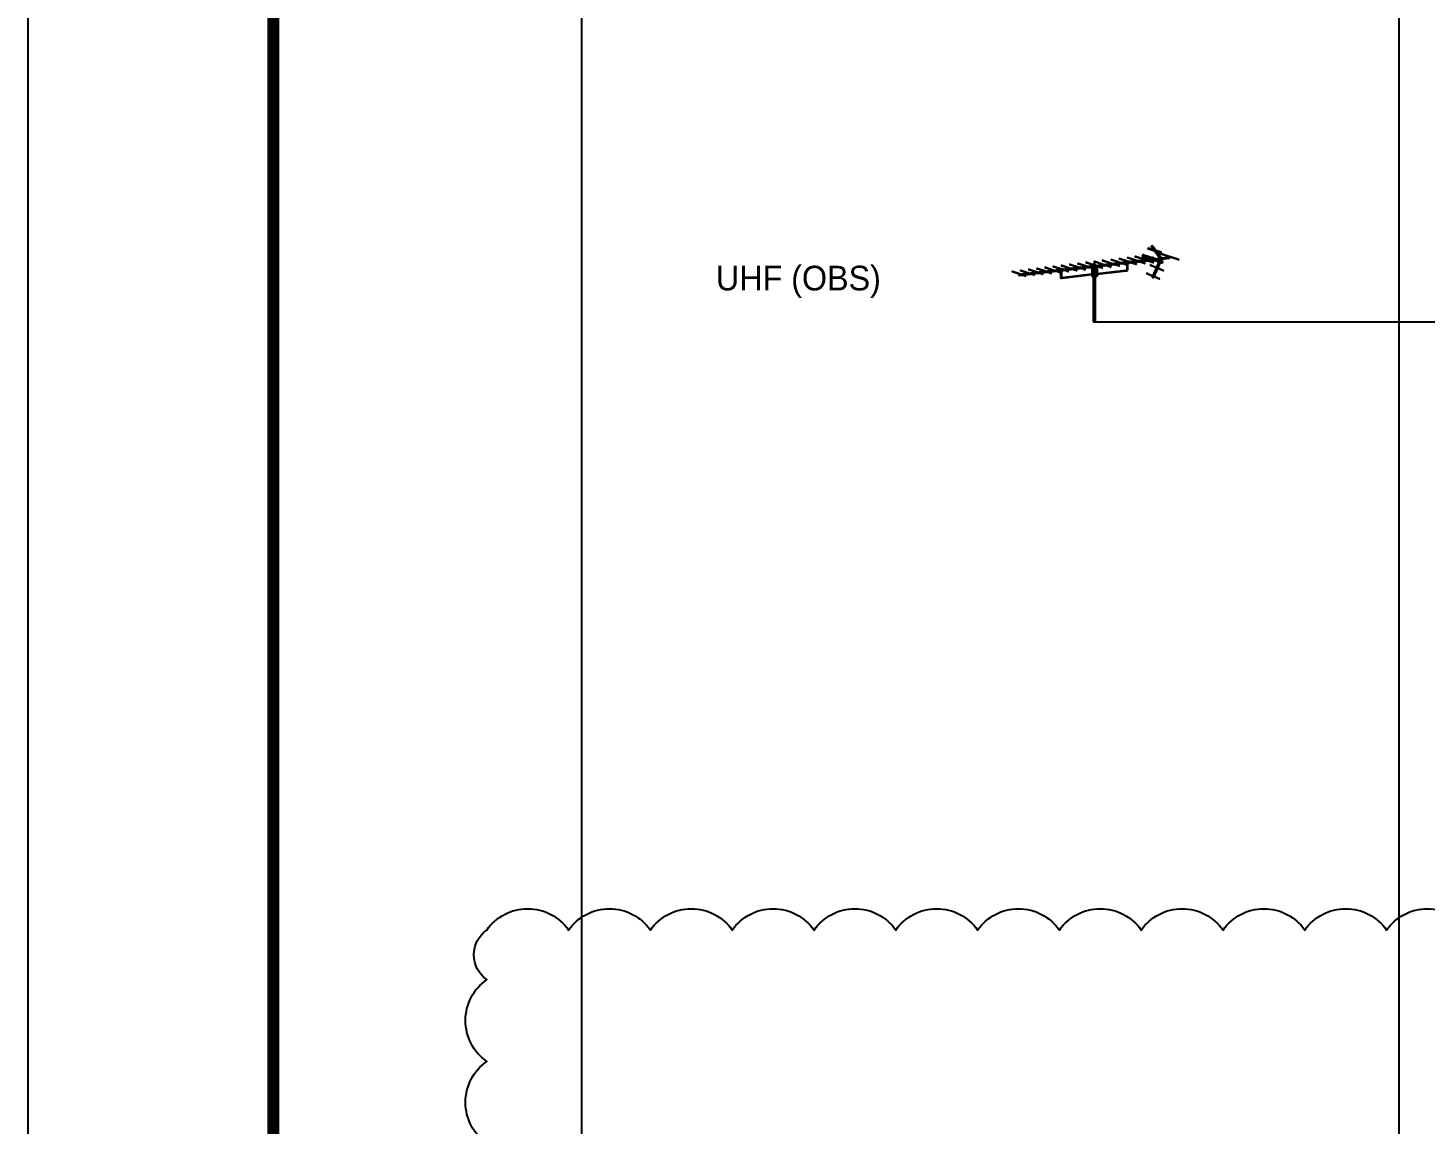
# Model space of a CAD drawing. Header units: millimetres. Extents: x -87 to 210163, y -109 to 148391.
# Drawn here: x -87 to 42612, y 81398 to 114894 of the extents above; entities that cross this region are included whole.
import ezdxf
from ezdxf.enums import TextEntityAlignment as Align

# ---------------------------------------------------------------- set-up
doc = ezdxf.new("R2010")
doc.units = ezdxf.units.MM
doc.header["$LTSCALE"] = 50
doc.header["$MEASUREMENT"] = 0
doc.layers.get('0').update_dxf_attribs({"linetype": 'CONTINUOUS'})
for name, color, linetype in [('001dmp-FORM', 253, 'CONTINUOUS'), ('E-TEXT-BOX', 7, 'CONTINUOUS'), ('rev', 7, 'CONTINUOUS')]:
    doc.layers.add(name, color=color, linetype=linetype)
doc.styles.add('굴림', font='Gulim.ttf')

# ---------------------------------------------------------------- blocks, each defined once
blk = doc.blocks.new('FORM_ELEC_SUKWOO$0$')
at = {"layer": '001dmp-FORM', "color": 30}
blk.add_lwpolyline([(161727, 114228), (0, 114228), (0, 0), (161727, 0)], close=True, dxfattribs=at)
at = {"layer": '001dmp-FORM', "const_width": 288}
blk.add_lwpolyline([(5769, 3846), (5769, 110382), (157881, 110382), (157881, 3846)], close=True, dxfattribs=at)
blk = doc.blocks.new('FORM_ELEC_SUKWOO')
at = {"layer": '001dmp-FORM'}
blk.add_blockref('FORM_ELEC_SUKWOO$0$', (12, -1), dxfattribs=at)

msp = doc.modelspace()

# ---------------------------------------------------------------- linework, layer by layer
at = {"color": 1, "lineweight": -3}
for p, q in [((34146, 108145), (34352, 108082)), ((34358, 108102), (34152, 108165)), ((34317, 108114), (34228, 108235)), ((34322, 108113), (34233, 108234)), ((34331, 108110), (34241, 108231)), ((34384, 108094), (34274, 108243)), ((34501, 107866), (34338, 108086)), ((34503, 107869), (34343, 108085)), ((34506, 107873), (34351, 108082)), ((34549, 108044), (34384, 108094)), ((34551, 107869), (34384, 108094)), ((34405, 108066), (34543, 108024)), ((31259, 107611), (31513, 107529)), ((31731, 107548), (31503, 107622)), ((31510, 107642), (31780, 107554)), ((31530, 107504), (32470, 107611)), ((31535, 107526), (32470, 107632)), ((31986, 107577), (31754, 107653)), ((31760, 107672), (32036, 107583)), ((32241, 107606), (32004, 107683)), ((32010, 107703), (32291, 107612)), ((32470, 107644), (32254, 107714)), ((32261, 107734), (32470, 107666)), ((32470, 107677), (32470, 107567)), ((32475, 107680), (32475, 107570)), ((32480, 107681), (32480, 107571)), ((32491, 107682), (32491, 107574)), ((32752, 107664), (32505, 107745)), ((32511, 107764), (32802, 107670)), ((32532, 107639), (33447, 107743)), ((32532, 107618), (33445, 107722)), ((32532, 107608), (33447, 107712)), ((32532, 107603), (33449, 107707)), ((32532, 107600), (33450, 107704)), ((32532, 107597), (33452, 107702)), ((32532, 107677), (32532, 107567)), ((32532, 107645), (32546, 107641)), ((32739, 107557), (32592, 107604)), ((32642, 107610), (32745, 107576)), ((33007, 107693), (32755, 107775)), ((32761, 107795), (33057, 107699)), ((32999, 107584), (32847, 107633)), ((32897, 107639), (33005, 107604)), ((33262, 107722), (33005, 107806)), ((33012, 107826), (33312, 107728)), ((33259, 107611), (33102, 107662)), ((33152, 107668), (33266, 107631)), ((33506, 107755), (33256, 107837)), ((33262, 107856), (33567, 107757)), ((33497, 107646), (33358, 107691)), ((33408, 107697), (33497, 107668)), ((33454, 107749), (33556, 107761)), ((33460, 107698), (33562, 107709)), ((33476, 107700), (33476, 107684)), ((33476, 107684), (33539, 107691)), ((33497, 107686), (33497, 107521)), ((33773, 107781), (33506, 107867)), ((33512, 107887), (33823, 107786)), ((33518, 107689), (33518, 107522)), ((33518, 107661), (33526, 107659)), ((33519, 107639), (33518, 107639)), ((33539, 107707), (33539, 107691)), ((33551, 107734), (34498, 107842)), ((33553, 107724), (34501, 107832)), ((33556, 107756), (34502, 107864)), ((33556, 107719), (34504, 107827)), ((33558, 107716), (34507, 107824)), ((33561, 107715), (34507, 107822)), ((33780, 107666), (33613, 107720)), ((33663, 107726), (33786, 107686)), ((34028, 107810), (33756, 107898)), ((33763, 107918), (34078, 107815)), ((34040, 107694), (33868, 107750)), ((33918, 107755), (34046, 107714)), ((34196, 107829), (33995, 107894)), ((34002, 107914), (34246, 107834)), ((34321, 107843), (34012, 107943)), ((34018, 107963), (34371, 107849)), ((34300, 107721), (34124, 107779)), ((34173, 107784), (34306, 107741)), ((34204, 107858), (34204, 107848)), ((34206, 107861), (34206, 107847)), ((34209, 107863), (34209, 107846)), ((34215, 107865), (34215, 107844)), ((34217, 107866), (34217, 107844)), ((34401, 107559), (34223, 107637)), ((34231, 107656), (34409, 107578)), ((34232, 107869), (34232, 107848)), ((34244, 107868), (34244, 107850)), ((34290, 107875), (34290, 107875)), ((34472, 107739), (34292, 107798)), ((34298, 107875), (34298, 107872)), ((34301, 107875), (34301, 107871)), ((34310, 107874), (34310, 107868)), ((34313, 107873), (34313, 107867)), ((34316, 107870), (34316, 107866)), ((34341, 107803), (34480, 107758)), ((34507, 107820), (34403, 107581)), ((34492, 107787), (34416, 107812)), ((34548, 107818), (34424, 107549)), ((34552, 107821), (34429, 107547)), ((34558, 107833), (34432, 107545)), ((34466, 107818), (34501, 107806)), ((35074, 107804), (34511, 107987)), ((34549, 107714), (34511, 107726)), ((34517, 108007), (35081, 107824)), ((34520, 107746), (34555, 107734)), ((34565, 107764), (34532, 107774)), ((34540, 107793), (34571, 107783)), ((34550, 107869), (34794, 107897)), ((34555, 107828), (34799, 107855)), ((34556, 107830), (34796, 107857)), ((34558, 107833), (34795, 107860)), ((34560, 107849), (34791, 107876)), ((34560, 107839), (34793, 107865)), ((30198, 107373), (30000, 107437)), ((30006, 107457), (30247, 107379)), ((30196, 107352), (31423, 107492)), ((30198, 107342), (31425, 107482)), ((30199, 107374), (31425, 107513)), ((30200, 107337), (31427, 107477)), ((30203, 107332), (31430, 107472)), ((30454, 107403), (30251, 107469)), ((30258, 107488), (30504, 107408)), ((30395, 107309), (30292, 107342)), ((30342, 107348), (30402, 107329)), ((30709, 107432), (30502, 107499)), ((30508, 107519), (30759, 107437)), ((30657, 107337), (30549, 107372)), ((30599, 107377), (30663, 107357)), ((30965, 107461), (30752, 107530)), ((30759, 107550), (31014, 107467)), ((30917, 107364), (30805, 107401)), ((30855, 107407), (30923, 107384)), ((31220, 107490), (31003, 107561)), ((31009, 107580), (31270, 107496)), ((31177, 107392), (31060, 107430)), ((31110, 107436), (31184, 107412)), ((31463, 107523), (31253, 107591)), ((31437, 107419), (31315, 107459)), ((31365, 107465), (31444, 107439)), ((31433, 107519), (31534, 107531)), ((31439, 107468), (31540, 107479)), ((31454, 107470), (31454, 107454)), ((31454, 107454), (31517, 107461)), ((31472, 107292), (31472, 107256)), ((31481, 107246), (31474, 107252)), ((31475, 107456), (31475, 107292)), ((31485, 107244), (31518, 107248)), ((31492, 107458), (31492, 107290)), ((31494, 107458), (31494, 107290)), ((31496, 107458), (31496, 107292)), ((31499, 107292), (31499, 107279)), ((31505, 107274), (31515, 107275)), ((31514, 107261), (32429, 107365)), ((31515, 107256), (32429, 107360)), ((31516, 107272), (32429, 107376)), ((31516, 107253), (32429, 107357)), ((31517, 107477), (31517, 107461)), ((31518, 107251), (32429, 107355)), ((31532, 107494), (32470, 107601)), ((31534, 107489), (32470, 107596)), ((31536, 107486), (32470, 107592)), ((31539, 107484), (32431, 107586)), ((31698, 107447), (31571, 107488)), ((31620, 107494), (31704, 107467)), ((31958, 107474), (31826, 107517)), ((31876, 107523), (31964, 107494)), ((32218, 107502), (32081, 107546)), ((32131, 107552), (32225, 107521)), ((32429, 107545), (32337, 107575)), ((32386, 107581), (32429, 107567)), ((32429, 107583), (32429, 107313)), ((32468, 107566), (32468, 107545)), ((32468, 107375), (32468, 107354)), ((32470, 107546), (32470, 107376)), ((32471, 107356), (32471, 105909)), ((32475, 107549), (32475, 107379)), ((32480, 107551), (32480, 107381)), ((32491, 107553), (32491, 107383)), ((32532, 107547), (32532, 107377)), ((32532, 107356), (32532, 105909)), ((32534, 107545), (32534, 107566)), ((32534, 107355), (32534, 107375)), ((32537, 107593), (32537, 107323)), ((32543, 107593), (32543, 107323)), ((32574, 107590), (32574, 107320)), ((32579, 107377), (33479, 107480)), ((32580, 107374), (33478, 107477)), ((32581, 107393), (33475, 107495)), ((32582, 107383), (33478, 107485)), ((32583, 107373), (33477, 107474)), ((32585, 107588), (32585, 107394)), ((32585, 107375), (32585, 107318)), ((32590, 107587), (32590, 107394)), ((32590, 107375), (32590, 107317)), ((32593, 107586), (32593, 107395)), ((32593, 107376), (32593, 107316)), ((32595, 107583), (32595, 107395)), ((32595, 107376), (32595, 107313)), ((33489, 107500), (33475, 107498)), ((33478, 107471), (33508, 107475)), ((33494, 107522), (33494, 107505)), ((33512, 107476), (33519, 107485)), ((33521, 107522), (33521, 107489)), ((34289, 107303), (34111, 107380)), ((34119, 107399), (34297, 107322)), ((34282, 107306), (34272, 107282)), ((34394, 107562), (34291, 107325)), ((34313, 107292), (34301, 107264)), ((34318, 107290), (34306, 107264)), ((34321, 107289), (34310, 107265)), ((34425, 107549), (34313, 107292)), ((34429, 107547), (34318, 107290)), ((34432, 107545), (34321, 107289)), ((34492, 107214), (34321, 107289)), ((34329, 107308), (34500, 107233)), ((34604, 107471), (34432, 107545)), ((34441, 107564), (34612, 107490))]:
    msp.add_line(p, q, dxfattribs=at)
for centre, major_axis, start_param, end_param in [((34164, 108150), (14.7, 14.7), 2.060723, 2.264942), ((34156, 108151), (-9.1, 9.1), 0.694146, 0.953574), ((34150, 108150), (5.28, 5.28), 2.52437, 2.939683), ((34164, 108150), (-14.7, 14.7), 0.285707, 0.489927), ((34147, 108147), (-1.95, 1.95), 1.368887, 2.060723), ((34157, 108154), (9.1, 9.1), 1.597075, 1.856503), ((34147, 108147), (1.95, 1.95), 3.631519, 4.323355), ((34153, 108158), (-5.28, 5.28), -0.389034, 0.026279), ((34145, 108152), (5.28, 5.28), 4.323355, 4.738668), ((34151, 108162), (-1.95, 1.95), -1.08087, -0.389034), ((34141, 108155), (-9.1, 9.1), 3.167872, 3.4273), ((34151, 108162), (-1.95, 1.95), 4.51048, 5.202315), ((34134, 108159), (14.7, 14.7), 4.998096, 5.202315), ((34147, 108159), (-5.28, 5.28), 4.095167, 4.51048), ((34142, 108159), (9.1, 9.1), 5.406535, 5.665963), ((34134, 108159), (14.7, 14.7), 5.202315, 5.406535), ((34353, 108085), (-1.95, 1.95), 2.060723, 2.752559), ((34351, 108089), (5.28, 5.28), 4.323355, 4.738668), ((34347, 108093), (-9.1, 9.1), 3.167872, 3.4273), ((34357, 108099), (-1.95, 1.95), 4.51048, 5.202315), ((34340, 108097), (14.7, 14.7), 4.998096, 5.202315), ((34353, 108097), (-5.28, 5.28), 4.095167, 4.51048), ((34348, 108096), (-9.1, 9.1), 3.835739, 4.095167), ((34340, 108097), (14.7, 14.7), 5.202315, 5.406535), ((34549, 108041), (1.95, 1.95), 6.081276, 6.773112), ((34532, 108038), (14.7, 14.7), 4.998096, 5.202315), ((34545, 108038), (5.28, 5.28), 5.665963, 6.081276), ((34532, 108038), (14.7, 14.7), 5.202315, 5.406535), ((34539, 108037), (-9.1, 9.1), 3.835739, 4.095167), ((31271, 107596), (-14.7, 14.7), 0.471239, 0.675458), ((31271, 107596), (14.7, 14.7), 1.837816, 2.042035), ((31264, 107600), (9.1, 9.1), 1.578388, 1.837816), ((31260, 107604), (-5.28, 5.28), -0.407722, 0.007591), ((31258, 107608), (-1.95, 1.95), -1.099557, -0.407722), ((31258, 107608), (-1.95, 1.95), 4.491792, 5.183628), ((31254, 107606), (-5.28, 5.28), 4.076479, 4.491792), ((31241, 107606), (14.7, 14.7), 5.183628, 5.387847), ((31249, 107605), (9.1, 9.1), 5.387847, 5.647275), ((31513, 107628), (9.1, 9.1), 2.246255, 2.505683), ((31521, 107627), (14.7, 14.7), 1.837816, 2.042035), ((31521, 107627), (14.7, 14.7), 2.042035, 2.246255), ((31508, 107627), (-5.28, 5.28), 0.934887, 1.350199), ((31504, 107625), (-1.95, 1.95), 1.350199, 2.042035), ((31514, 107631), (-9.1, 9.1), 0.007591, 0.267019), ((31504, 107625), (1.95, 1.95), 3.612832, 4.304667), ((31511, 107635), (-5.28, 5.28), -0.407722, 0.007591), ((31502, 107629), (5.28, 5.28), 4.304667, 4.71998), ((31509, 107639), (1.95, 1.95), 0.471239, 1.163075), ((31498, 107633), (-9.1, 9.1), 3.149184, 3.408612), ((31509, 107639), (1.95, 1.95), 6.062588, 6.754424), ((31492, 107637), (14.7, 14.7), 4.979408, 5.183628), ((31505, 107637), (5.28, 5.28), 5.647275, 6.062588), ((31492, 107637), (14.7, 14.7), 5.183628, 5.387847), ((31499, 107636), (9.1, 9.1), 5.387847, 5.647275), ((31772, 107658), (14.7, 14.7), 2.042035, 2.246255), ((31764, 107659), (9.1, 9.1), 2.246255, 2.505683), ((31758, 107658), (-5.28, 5.28), 0.934887, 1.350199), ((31772, 107658), (-14.7, 14.7), 0.267019, 0.471239), ((31754, 107655), (-1.95, 1.95), 1.350199, 2.042035), ((31765, 107662), (-9.1, 9.1), 0.007591, 0.267019), ((31754, 107655), (1.95, 1.95), 3.612832, 4.304667), ((31753, 107660), (-5.28, 5.28), 2.733871, 3.149184), ((31761, 107665), (5.28, 5.28), 1.163075, 1.578388), ((31759, 107670), (1.95, 1.95), 0.471239, 1.163075), ((31749, 107663), (-9.1, 9.1), 3.149184, 3.408612), ((31759, 107670), (-1.95, 1.95), 4.491792, 5.183628), ((31742, 107667), (-14.7, 14.7), 3.408612, 3.612832), ((31755, 107667), (5.28, 5.28), 5.647275, 6.062588), ((31742, 107667), (14.7, 14.7), 5.183628, 5.387847), ((31750, 107666), (9.1, 9.1), 5.387847, 5.647275), ((32022, 107688), (-14.7, 14.7), 0.471239, 0.675458), ((32014, 107689), (9.1, 9.1), 2.246255, 2.505683), ((32009, 107688), (5.28, 5.28), 2.505683, 2.920996), ((32022, 107688), (-14.7, 14.7), 0.267019, 0.471239), ((32005, 107686), (1.95, 1.95), 2.920996, 3.612832), ((32015, 107692), (9.1, 9.1), 1.578388, 1.837816), ((32005, 107686), (1.95, 1.95), 3.612832, 4.304667), ((32011, 107696), (-5.28, 5.28), -0.407722, 0.007591), ((32003, 107690), (-5.28, 5.28), 2.733871, 3.149184), ((32009, 107700), (1.95, 1.95), 0.471239, 1.163075), ((31999, 107694), (-9.1, 9.1), 3.149184, 3.408612), ((32009, 107700), (-1.95, 1.95), 4.491792, 5.183628), ((31992, 107698), (14.7, 14.7), 4.979408, 5.183628), ((32006, 107698), (-5.28, 5.28), 4.076479, 4.491792), ((31992, 107698), (14.7, 14.7), 5.183628, 5.387847), ((32000, 107697), (9.1, 9.1), 5.387847, 5.647275), ((32272, 107719), (14.7, 14.7), 2.042035, 2.246255), ((32264, 107720), (-9.1, 9.1), 0.675458, 0.934887), ((32259, 107719), (5.28, 5.28), 2.505683, 2.920996), ((32272, 107719), (14.7, 14.7), 1.837816, 2.042035), ((32255, 107717), (1.95, 1.95), 2.920996, 3.612832), ((32265, 107723), (-9.1, 9.1), 0.007591, 0.267019), ((32255, 107717), (1.95, 1.95), 3.612832, 4.304667), ((32262, 107727), (-5.28, 5.28), -0.407722, 0.007591), ((32253, 107721), (5.28, 5.28), 4.304667, 4.71998), ((32260, 107731), (1.95, 1.95), 0.471239, 1.163075), ((32250, 107725), (9.1, 9.1), 4.71998, 4.979408), ((32260, 107731), (1.95, 1.95), 6.062588, 6.754424), ((32243, 107729), (14.7, 14.7), 4.979408, 5.183628), ((32256, 107729), (-5.28, 5.28), 4.076479, 4.491792), ((32243, 107729), (14.7, 14.7), 5.183628, 5.387847), ((32251, 107728), (9.1, 9.1), 5.387847, 5.647275), ((32471, 107677), (1.08, 1.08), 1.1768, 2.356194), ((32486, 107643), (27.2, 27.2), 0.954705, 1.1768), ((32495, 107588), (-66.3, 66.3), -0.714709, -0.616091), ((32501, 107500), (129, 129), 0.785398, 0.856087), ((32501, 107500), (-129, 129), -0.856087, -0.785398), ((32523, 107750), (14.7, 14.7), 2.042035, 2.246255), ((32515, 107751), (9.1, 9.1), 2.246255, 2.505683), ((32509, 107750), (-5.28, 5.28), 0.934887, 1.350199), ((32523, 107750), (-14.7, 14.7), 0.267019, 0.471239), ((32505, 107747), (-1.95, 1.95), 1.350199, 2.042035), ((32516, 107754), (9.1, 9.1), 1.578388, 1.837816), ((32505, 107747), (-1.95, 1.95), 2.042035, 2.733871), ((32504, 107752), (5.28, 5.28), 4.304667, 4.71998), ((32512, 107757), (-5.28, 5.28), -0.407722, 0.007591), ((32510, 107762), (1.95, 1.95), 0.471239, 1.163075), ((32500, 107755), (9.1, 9.1), 4.71998, 4.979408), ((32510, 107762), (1.95, 1.95), 6.062588, 6.754424), ((32493, 107759), (-14.7, 14.7), 3.408612, 3.612832), ((32506, 107759), (5.28, 5.28), 5.647275, 6.062588), ((32493, 107759), (14.7, 14.7), 5.183628, 5.387847), ((32501, 107758), (9.1, 9.1), 5.387847, 5.647275), ((32507, 107588), (66.3, 66.3), 0.616091, 0.714709), ((32517, 107643), (-27.2, 27.2), -1.1768, -0.954705), ((32531, 107677), (1.08, 1.08), 5.497787, 6.677182), ((32773, 107780), (14.7, 14.7), 2.042035, 2.246255), ((32765, 107781), (9.1, 9.1), 2.246255, 2.505683), ((32760, 107780), (-5.28, 5.28), 0.934887, 1.350199), ((32773, 107780), (-14.7, 14.7), 0.267019, 0.471239), ((32756, 107778), (-1.95, 1.95), 1.350199, 2.042035), ((32766, 107784), (-9.1, 9.1), 0.007591, 0.267019), ((32756, 107778), (-1.95, 1.95), 2.042035, 2.733871), ((32762, 107788), (5.28, 5.28), 1.163075, 1.578388), ((32754, 107782), (-5.28, 5.28), 2.733871, 3.149184), ((32750, 107786), (-9.1, 9.1), 3.149184, 3.408612), ((32761, 107792), (1.95, 1.95), 0.471239, 1.163075), ((32761, 107792), (1.95, 1.95), 6.062588, 6.754424), ((32743, 107790), (-14.7, 14.7), 3.408612, 3.612832), ((32757, 107790), (-5.28, 5.28), 4.076479, 4.491792), ((32743, 107790), (-14.7, 14.7), 3.612832, 3.817051), ((32751, 107789), (-9.1, 9.1), 3.817051, 4.076479), ((33004, 107601), (1.95, 1.95), 6.062588, 6.754424), ((33000, 107599), (-5.28, 5.28), 4.076479, 4.491792), ((33260, 107614), (1.95, 1.95), 3.612832, 4.304667), ((33258, 107618), (-5.28, 5.28), 2.733871, 3.149184), ((33254, 107622), (-9.1, 9.1), 3.149184, 3.408612), ((33265, 107629), (-1.95, 1.95), 4.491792, 5.183628), ((33248, 107626), (14.7, 14.7), 4.979408, 5.183628), ((33261, 107626), (-5.28, 5.28), 4.076479, 4.491792), ((33248, 107626), (14.7, 14.7), 5.183628, 5.387847), ((33255, 107625), (9.1, 9.1), 5.387847, 5.647275), ((33482, 107730), (-26.4, 26.4), 0.549782, 0.74915), ((33507, 107729), (-44, 44), 0.74915, 0.898732), ((33466, 107734), (14.8, 14.8), 1.748784, 2.120578), ((33507, 107729), (44, 44), 2.469528, 2.619109), ((33482, 107723), (-26.4, 26.4), 1.048313, 1.247681), ((33455, 107741), (5.91, 5.91), 0.898732, 1.748784), ((33468, 107715), (-14.8, 14.8), 1.247681, 1.619475), ((33459, 107706), (-5.91, 5.91), 1.619475, 2.469528), ((33520, 107642), (-1.95, 1.95), 2.042035, 2.733871), ((33518, 107646), (-5.28, 5.28), 2.733871, 3.149184), ((33515, 107650), (-9.1, 9.1), 3.149184, 3.408612), ((33525, 107656), (1.95, 1.95), 6.062588, 6.754424), ((33508, 107654), (-14.7, 14.7), 3.408612, 3.612832), ((33521, 107654), (5.28, 5.28), 5.647275, 6.062588), ((33508, 107654), (-14.7, 14.7), 3.612832, 3.817051), ((33516, 107653), (9.1, 9.1), 5.387847, 5.647275), ((33583, 107742), (-26.4, 26.4), 0.549782, 0.74915), ((33608, 107741), (44, 44), 2.319947, 2.469528), ((33608, 107741), (44, 44), 2.469528, 2.619109), ((33567, 107746), (14.8, 14.8), 1.748784, 2.120578), ((33584, 107734), (-26.4, 26.4), 1.048313, 1.247681), ((33557, 107753), (5.91, 5.91), 0.898732, 1.748784), ((33569, 107727), (-14.8, 14.8), 1.247681, 1.619475), ((33583, 107742), (22.7, 22.7), 2.120578, 2.319947), ((33608, 107741), (40.3, 40.3), 2.319947, 2.469528), ((33608, 107741), (40.3, 40.3), 2.469528, 2.619109), ((33567, 107746), (11.1, 11.1), 1.748784, 2.120578), ((33584, 107734), (22.7, 22.7), 2.619109, 2.818478), ((33557, 107753), (-2.24, 2.24), -0.672065, 0.177988), ((33569, 107727), (11.1, 11.1), 2.818478, 3.190272), ((33561, 107718), (5.91, 5.91), 3.190272, 4.040324), ((33557, 107753), (-5.91, 5.91), -1.522117, -0.672065), ((33561, 107718), (-2.24, 2.24), 1.619475, 2.469528), ((33548, 107743), (-14.8, 14.8), 4.619891, 4.761068), ((33561, 107718), (-5.91, 5.91), 2.469528, 3.31958), ((33550, 107725), (14.8, 14.8), 4.890377, 5.031554), ((33774, 107903), (14.7, 14.7), 2.042035, 2.246255), ((33767, 107904), (-9.1, 9.1), 0.675458, 0.934887), ((33761, 107903), (-5.28, 5.28), 0.934887, 1.350199), ((33774, 107903), (14.7, 14.7), 1.837816, 2.042035), ((33757, 107901), (-1.95, 1.95), 1.350199, 2.042035), ((33768, 107907), (9.1, 9.1), 1.578388, 1.837816), ((33757, 107901), (1.95, 1.95), 3.612832, 4.304667), ((33764, 107911), (-5.28, 5.28), -0.407722, 0.007591), ((33755, 107905), (5.28, 5.28), 4.304667, 4.71998), ((33762, 107915), (1.95, 1.95), 0.471239, 1.163075), ((33752, 107909), (-9.1, 9.1), 3.149184, 3.408612), ((33762, 107915), (1.95, 1.95), 6.062588, 6.754424), ((33745, 107913), (-14.7, 14.7), 3.408612, 3.612832), ((33758, 107913), (-5.28, 5.28), 4.076479, 4.491792), ((33753, 107912), (9.1, 9.1), 5.387847, 5.647275), ((33745, 107913), (14.7, 14.7), 5.183628, 5.387847), ((33780, 107669), (1.95, 1.95), 3.612832, 4.304667), ((33779, 107673), (-5.28, 5.28), 2.733871, 3.149184), ((33775, 107677), (-9.1, 9.1), 3.149184, 3.408612), ((33785, 107683), (-1.95, 1.95), 4.491792, 5.183628), ((33768, 107681), (-14.7, 14.7), 3.408612, 3.612832), ((33781, 107681), (5.28, 5.28), 5.647275, 6.062588), ((33768, 107681), (-14.7, 14.7), 3.612832, 3.817051), ((33776, 107680), (-9.1, 9.1), 3.817051, 4.076479), ((34007, 107929), (25.7, 25.7), 0.471239, 3.612832), ((34007, 107929), (-11, 11), -1.099557, 2.042035), ((34041, 107696), (1.95, 1.95), 3.612832, 4.304667), ((34039, 107701), (5.28, 5.28), 4.304667, 4.71998), ((34035, 107705), (-9.1, 9.1), 3.149184, 3.408612), ((34045, 107711), (1.95, 1.95), 6.062588, 6.754424), ((34028, 107708), (14.7, 14.7), 4.979408, 5.183628), ((34041, 107708), (-5.28, 5.28), 4.076479, 4.491792), ((34028, 107708), (-14.7, 14.7), 3.612832, 3.817051), ((34036, 107708), (9.1, 9.1), 5.387847, 5.647275), ((34207, 107858), (-2.18, 2.18), -0.255526, 0.894003), ((34239, 107805), (-45.9, 45.9), -0.493275, -0.255526), ((34239, 107783), (45.9, 45.9), 1.077521, 1.131363), ((34265, 107717), (111, 111), 0.975792, 1.077521), ((34265, 107695), (-111, 111), -0.600064, -0.493275), ((34241, 107640), (14.7, 14.7), 1.945199, 2.149419), ((34233, 107642), (9.1, 9.1), 2.149419, 2.408847), ((34228, 107641), (-5.28, 5.28), 0.83805, 1.253363), ((34224, 107639), (-1.95, 1.95), 1.253363, 1.945199), ((34241, 107640), (-14.7, 14.7), 0.170183, 0.374403), ((34224, 107639), (-1.95, 1.95), 1.945199, 2.637035), ((34235, 107645), (9.1, 9.1), 1.481551, 1.740979), ((34223, 107644), (-5.28, 5.28), 2.637035, 3.052348), ((34231, 107649), (5.28, 5.28), 1.066238, 1.481551), ((34219, 107648), (-9.1, 9.1), 3.052348, 3.311776), ((34230, 107653), (-1.95, 1.95), -1.196394, -0.504558), ((34213, 107652), (-14.7, 14.7), 3.311776, 3.515995), ((34230, 107653), (1.95, 1.95), 5.965752, 6.657588), ((34226, 107651), (-5.28, 5.28), 3.979643, 4.394956), ((34213, 107652), (-14.7, 14.7), 3.515995, 3.720215), ((34220, 107651), (9.1, 9.1), 5.291011, 5.550439), ((34292, 107551), (-215, 215), -0.676794, -0.600064), ((34292, 107551), (215, 215), 0.817273, 0.894003), ((34287, 107697), (111, 111), 0.793133, 0.817273), ((34287, 107719), (111, 111), 0.710484, 0.791582), ((34294, 107811), (45.9, 45.9), 0.472734, 0.710484), ((34301, 107724), (1.95, 1.95), 3.612832, 4.304667), ((34299, 107728), (5.28, 5.28), 4.304667, 4.71998), ((34295, 107732), (-9.1, 9.1), 3.149184, 3.408612), ((34306, 107738), (1.95, 1.95), 6.062588, 6.754424), ((34288, 107736), (14.7, 14.7), 4.979408, 5.183628), ((34282, 107901), (-45.9, 45.9), 2.753171, 2.87993), ((34302, 107736), (-5.28, 5.28), 4.076479, 4.491792), ((34288, 107736), (-14.7, 14.7), 3.612832, 3.817051), ((34296, 107735), (-9.1, 9.1), 3.817051, 4.076479), ((34313, 107870), (2.18, 2.18), 5.606392, 6.75592), ((34313, 107870), (-2.18, 2.18), 3.702828, 4.035595), ((34529, 107846), (22, 22), 1.624418, 3.073084), ((34497, 107863), (-3.67, 3.67), 3.436768, 4.564653), ((34529, 107846), (22, 22), 2.832711, 5.007404), ((34499, 107866), (3.67, 3.67), 4.91461, 6.135449), ((34502, 107870), (3.67, 3.67), 4.766011, 6.135449), ((34502, 107822), (3.67, 3.67), 5.086792, 6.214677), ((34529, 107992), (-14.7, 14.7), 0.471239, 0.675458), ((34521, 107993), (9.1, 9.1), 2.246255, 2.505683), ((34516, 107992), (-5.28, 5.28), 0.934887, 1.350199), ((34529, 107992), (14.7, 14.7), 1.837816, 2.042035), ((34512, 107990), (-1.95, 1.95), 1.350199, 2.042035), ((34522, 107996), (-9.1, 9.1), 0.007591, 0.267019), ((34512, 107990), (1.95, 1.95), 3.612832, 4.304667), ((34518, 108000), (5.28, 5.28), 1.163075, 1.578388), ((34510, 107994), (-5.28, 5.28), 2.733871, 3.149184), ((34506, 107998), (9.1, 9.1), 4.71998, 4.979408), ((34517, 108004), (1.95, 1.95), 0.471239, 1.163075), ((34517, 108004), (1.95, 1.95), 6.062588, 6.754424), ((34499, 108002), (-14.7, 14.7), 3.408612, 3.612832), ((34513, 108002), (5.28, 5.28), 5.647275, 6.062588), ((34499, 108002), (14.7, 14.7), 5.183628, 5.387847), ((34529, 107846), (-7.35, 7.35), 3.926991, 10.210176), ((34507, 108001), (-9.1, 9.1), 3.817051, 4.076479), ((34544, 108026), (1.95, 1.95), 3.631519, 4.323355), ((34542, 108031), (5.28, 5.28), 4.323355, 4.738668), ((34539, 108034), (-9.1, 9.1), 3.167872, 3.4273), ((34560, 107749), (25.7, 25.7), 3.612832, 6.754424), ((34529, 107846), (22, 22), 5.086793, 6.340848), ((34560, 107749), (11, 11), 3.612832, 6.754424), ((34834, 107884), (-31.1, 31.1), 0.653753, 0.795546), ((34873, 107885), (-58.7, 58.7), 0.795546, 0.898732), ((34810, 107888), (13.5, 13.5), 1.9265, 2.224549), ((34873, 107885), (-58.7, 58.7), 0.898732, 1.001917), ((34794, 107895), (1.23, 1.23), 0.898732, 1.9265), ((34835, 107876), (31.1, 31.1), 2.572713, 2.714507), ((34794, 107895), (-1.23, 1.23), 4.583352, 5.611121), ((34812, 107868), (13.5, 13.5), 2.714507, 3.012556), ((34780, 107884), (13.5, 13.5), 5.856099, 6.154149), ((34798, 107857), (-1.23, 1.23), 1.44176, 2.469528), ((34757, 107876), (31.1, 31.1), 5.714306, 5.856099), ((34798, 107857), (-1.23, 1.23), 2.469528, 3.497296), ((34719, 107867), (58.7, 58.7), 5.611121, 5.714306), ((34782, 107864), (13.5, 13.5), 5.068092, 5.366142), ((34719, 107867), (58.7, 58.7), 5.507935, 5.611121), ((34758, 107868), (31.1, 31.1), 5.366142, 5.507935), ((35075, 107807), (1.95, 1.95), 3.612832, 4.304667), ((35074, 107811), (-5.28, 5.28), 2.733871, 3.149184), ((35070, 107815), (-9.1, 9.1), 3.149184, 3.408612), ((35080, 107821), (1.95, 1.95), 6.062588, 6.754424), ((35063, 107819), (-14.7, 14.7), 3.408612, 3.612832), ((35076, 107819), (5.28, 5.28), 5.647275, 6.062588), ((35071, 107818), (9.1, 9.1), 5.387847, 5.647275), ((35063, 107819), (14.7, 14.7), 5.183628, 5.387847), ((30018, 107442), (14.7, 14.7), 2.042035, 2.246255), ((30010, 107443), (9.1, 9.1), 2.246255, 2.505683), ((30005, 107443), (-5.28, 5.28), 0.934887, 1.350199), ((30018, 107442), (14.7, 14.7), 1.837816, 2.042035), ((30001, 107440), (-1.95, 1.95), 1.350199, 2.042035), ((30011, 107446), (9.1, 9.1), 1.578388, 1.837816), ((30001, 107440), (1.95, 1.95), 3.612832, 4.304667), ((30007, 107450), (-5.28, 5.28), -0.407722, 0.007591), ((29999, 107444), (5.28, 5.28), 4.304667, 4.71998), ((29995, 107448), (9.1, 9.1), 4.71998, 4.979408), ((30006, 107455), (1.95, 1.95), 0.471239, 1.163075), ((30006, 107455), (-1.95, 1.95), 4.491792, 5.183628), ((29988, 107452), (-14.7, 14.7), 3.408612, 3.612832), ((30002, 107452), (-5.28, 5.28), 4.076479, 4.491792), ((29988, 107452), (14.7, 14.7), 5.183628, 5.387847), ((29996, 107451), (-9.1, 9.1), 3.817051, 4.076479), ((30239, 107361), (31.1, 31.1), 2.224549, 2.366342), ((30279, 107362), (-58.7, 58.7), 0.795546, 0.898732), ((30215, 107365), (13.5, 13.5), 1.9265, 2.224549), ((30279, 107362), (58.7, 58.7), 2.469528, 2.572713), ((30199, 107372), (-1.23, 1.23), -0.672065, 0.355703), ((30240, 107353), (31.1, 31.1), 2.572713, 2.714507), ((30217, 107345), (13.5, 13.5), 2.714507, 3.012556), ((30203, 107334), (1.23, 1.23), 3.012556, 4.040324), ((30269, 107474), (-14.7, 14.7), 0.471239, 0.675458), ((30262, 107475), (9.1, 9.1), 2.246255, 2.505683), ((30256, 107474), (5.28, 5.28), 2.505683, 2.920996), ((30269, 107474), (14.7, 14.7), 1.837816, 2.042035), ((30252, 107471), (-1.95, 1.95), 1.350199, 2.042035), ((30263, 107478), (-9.1, 9.1), 0.007591, 0.267019), ((30252, 107471), (-1.95, 1.95), 2.042035, 2.733871), ((30259, 107481), (-5.28, 5.28), -0.407722, 0.007591), ((30251, 107476), (-5.28, 5.28), 2.733871, 3.149184), ((30257, 107486), (1.95, 1.95), 0.471239, 1.163075), ((30247, 107479), (9.1, 9.1), 4.71998, 4.979408), ((30257, 107486), (1.95, 1.95), 6.062588, 6.754424), ((30240, 107483), (-14.7, 14.7), 3.408612, 3.612832), ((30253, 107483), (-5.28, 5.28), 4.076479, 4.491792), ((30248, 107482), (9.1, 9.1), 5.387847, 5.647275), ((30240, 107483), (14.7, 14.7), 5.183628, 5.387847), ((30396, 107312), (1.95, 1.95), 3.612832, 4.304667), ((30395, 107316), (-5.28, 5.28), 2.733871, 3.149184), ((30391, 107320), (-9.1, 9.1), 3.149184, 3.408612), ((30401, 107326), (-1.95, 1.95), 4.491792, 5.183628), ((30384, 107324), (14.7, 14.7), 4.979408, 5.183628), ((30397, 107324), (-5.28, 5.28), 4.076479, 4.491792), ((30392, 107323), (9.1, 9.1), 5.387847, 5.647275), ((30384, 107324), (-14.7, 14.7), 3.612832, 3.817051), ((30520, 107504), (-14.7, 14.7), 0.471239, 0.675458), ((30512, 107505), (-9.1, 9.1), 0.675458, 0.934887), ((30507, 107504), (5.28, 5.28), 2.505683, 2.920996), ((30520, 107504), (-14.7, 14.7), 0.267019, 0.471239), ((30503, 107502), (-1.95, 1.95), 1.350199, 2.042035), ((30513, 107508), (9.1, 9.1), 1.578388, 1.837816), ((30503, 107502), (1.95, 1.95), 3.612832, 4.304667), ((30509, 107512), (5.28, 5.28), 1.163075, 1.578388), ((30501, 107506), (5.28, 5.28), 4.304667, 4.71998), ((30507, 107516), (1.95, 1.95), 0.471239, 1.163075), ((30497, 107510), (9.1, 9.1), 4.71998, 4.979408), ((30507, 107516), (1.95, 1.95), 6.062588, 6.754424), ((30490, 107514), (-14.7, 14.7), 3.408612, 3.612832), ((30503, 107514), (-5.28, 5.28), 4.076479, 4.491792), ((30490, 107514), (14.7, 14.7), 5.183628, 5.387847), ((30498, 107513), (9.1, 9.1), 5.387847, 5.647275), ((30658, 107340), (1.95, 1.95), 3.612832, 4.304667), ((30656, 107344), (5.28, 5.28), 4.304667, 4.71998), ((30652, 107348), (9.1, 9.1), 4.71998, 4.979408), ((30662, 107354), (-1.95, 1.95), 4.491792, 5.183628), ((30645, 107352), (14.7, 14.7), 4.979408, 5.183628), ((30658, 107352), (-5.28, 5.28), 4.076479, 4.491792), ((30645, 107352), (14.7, 14.7), 5.183628, 5.387847), ((30653, 107351), (-9.1, 9.1), 3.817051, 4.076479), ((30762, 107536), (9.1, 9.1), 2.246255, 2.505683), ((30770, 107535), (-14.7, 14.7), 0.267019, 0.471239), ((30770, 107535), (-14.7, 14.7), 0.471239, 0.675458), ((30757, 107535), (-5.28, 5.28), 0.934887, 1.350199), ((30753, 107533), (1.95, 1.95), 2.920996, 3.612832), ((30763, 107539), (-9.1, 9.1), 0.007591, 0.267019), ((30753, 107533), (1.95, 1.95), 3.612832, 4.304667), ((30759, 107543), (5.28, 5.28), 1.163075, 1.578388), ((30751, 107537), (5.28, 5.28), 4.304667, 4.71998), ((30758, 107547), (1.95, 1.95), 0.471239, 1.163075), ((30747, 107541), (-9.1, 9.1), 3.149184, 3.408612), ((30758, 107547), (-1.95, 1.95), 4.491792, 5.183628), ((30741, 107545), (14.7, 14.7), 4.979408, 5.183628), ((30754, 107545), (-5.28, 5.28), 4.076479, 4.491792), ((30741, 107545), (14.7, 14.7), 5.183628, 5.387847), ((30748, 107544), (9.1, 9.1), 5.387847, 5.647275), ((30918, 107367), (-1.95, 1.95), 2.042035, 2.733871), ((30916, 107371), (-5.28, 5.28), 2.733871, 3.149184), ((30912, 107375), (9.1, 9.1), 4.71998, 4.979408), ((30923, 107382), (-1.95, 1.95), 4.491792, 5.183628), ((30905, 107379), (-14.7, 14.7), 3.408612, 3.612832), ((30919, 107379), (-5.28, 5.28), 4.076479, 4.491792), ((30905, 107379), (-14.7, 14.7), 3.612832, 3.817051), ((30913, 107378), (9.1, 9.1), 5.387847, 5.647275), ((31020, 107566), (-14.7, 14.7), 0.471239, 0.675458), ((31013, 107567), (9.1, 9.1), 2.246255, 2.505683), ((31007, 107566), (5.28, 5.28), 2.505683, 2.920996), ((31020, 107566), (14.7, 14.7), 1.837816, 2.042035), ((31003, 107563), (-1.95, 1.95), 1.350199, 2.042035), ((31014, 107570), (-9.1, 9.1), 0.007591, 0.267019), ((31003, 107563), (1.95, 1.95), 3.612832, 4.304667), ((31010, 107573), (5.28, 5.28), 1.163075, 1.578388), ((31002, 107568), (5.28, 5.28), 4.304667, 4.71998), ((31008, 107578), (1.95, 1.95), 0.471239, 1.163075), ((30998, 107571), (-9.1, 9.1), 3.149184, 3.408612), ((31008, 107578), (1.95, 1.95), 6.062588, 6.754424), ((30991, 107575), (14.7, 14.7), 4.979408, 5.183628), ((31004, 107575), (-5.28, 5.28), 4.076479, 4.491792), ((30999, 107574), (9.1, 9.1), 5.387847, 5.647275), ((30991, 107575), (14.7, 14.7), 5.183628, 5.387847), ((31178, 107394), (1.95, 1.95), 3.612832, 4.304667), ((31176, 107399), (5.28, 5.28), 4.304667, 4.71998), ((31172, 107403), (9.1, 9.1), 4.71998, 4.979408), ((31183, 107409), (-1.95, 1.95), 4.491792, 5.183628), ((31166, 107407), (14.7, 14.7), 4.979408, 5.183628), ((31179, 107406), (5.28, 5.28), 5.647275, 6.062588), ((31166, 107407), (-14.7, 14.7), 3.612832, 3.817051), ((31173, 107406), (9.1, 9.1), 5.387847, 5.647275), ((31263, 107597), (9.1, 9.1), 2.246255, 2.505683), ((31258, 107596), (-5.28, 5.28), 0.934887, 1.350199), ((31254, 107594), (-1.95, 1.95), 1.350199, 2.042035), ((31254, 107594), (-1.95, 1.95), 2.042035, 2.733871), ((31252, 107598), (5.28, 5.28), 4.304667, 4.71998), ((31248, 107602), (-9.1, 9.1), 3.149184, 3.408612), ((31241, 107606), (-14.7, 14.7), 3.408612, 3.612832), ((31460, 107500), (-26.4, 26.4), 0.549782, 0.74915), ((31485, 107499), (-44, 44), 0.74915, 0.898732), ((31485, 107499), (-44, 44), 0.898732, 1.048313), ((31444, 107504), (14.8, 14.8), 1.748784, 2.120578), ((31461, 107493), (26.4, 26.4), 2.619109, 2.818478), ((31434, 107511), (-5.91, 5.91), -0.672065, 0.177988), ((31446, 107485), (14.8, 14.8), 2.818478, 3.190272), ((31438, 107476), (5.91, 5.91), 3.190272, 4.040324), ((31438, 107422), (1.95, 1.95), 3.612832, 4.304667), ((31437, 107426), (5.28, 5.28), 4.304667, 4.71998), ((31433, 107430), (9.1, 9.1), 4.71998, 4.979408), ((31443, 107436), (-1.95, 1.95), 4.491792, 5.183628), ((31426, 107434), (14.7, 14.7), 4.979408, 5.183628), ((31439, 107434), (5.28, 5.28), 5.647275, 6.062588), ((31434, 107433), (9.1, 9.1), 5.387847, 5.647275), ((31426, 107434), (14.7, 14.7), 5.183628, 5.387847), ((31476, 107292), (2.71, 2.71), 1.272855, 2.356194), ((31476, 107292), (-2.71, 2.71), 0.785398, 1.868738), ((31477, 107256), (-3.67, 3.67), 0.785398, 1.627463), ((31481, 107283), (-9.61, 9.61), -0.38567, -0.297941), ((31481, 107300), (9.61, 9.61), 3.439534, 3.710836), ((31476, 107292), (-0.51, 0.51), 0.785398, 1.868738), ((31481, 107300), (7.41, 7.41), 3.439534, 3.710836), ((31484, 107314), (-17.5, 17.5), 2.14004, 2.265489), ((31484, 107314), (-19.7, 19.7), 2.14004, 2.265489), ((31486, 107337), (-33.4, 33.4), 2.265489, 2.356194), ((31486, 107337), (-35.6, 35.6), 2.265489, 2.356194), ((31484, 107250), (3.67, 3.67), 3.198259, 4.040324), ((31486, 107337), (-33.4, 33.4), 2.356194, 2.4469), ((31486, 107337), (-35.6, 35.6), 2.356194, 2.4469), ((31488, 107314), (17.5, 17.5), 4.017696, 4.143146), ((31488, 107314), (19.7, 19.7), 4.017696, 4.143146), ((31491, 107300), (7.41, 7.41), 4.143146, 4.414448), ((31491, 107300), (-9.61, 9.61), 2.572349, 2.843651), ((31491, 107283), (-9.61, 9.61), -1.272855, -1.185127), ((31495, 107292), (-0.51, 0.51), 2.843651, 3.926991), ((31495, 107292), (2.71, 2.71), 5.497787, 6.581127), ((31495, 107292), (-2.71, 2.71), 2.843651, 3.926991), ((31504, 107279), (3.67, 3.67), 2.356194, 4.040324), ((31524, 107268), (-9.23, 9.23), 0.380496, 0.666789), ((31537, 107266), (18.6, 18.6), 2.237585, 2.372004), ((31558, 107266), (-33.3, 33.3), 0.801207, 0.898732), ((31558, 107266), (33.3, 33.3), 2.469528, 2.567052), ((31516, 107271), (2.77, 2.77), 0.898732, 1.951292), ((31538, 107262), (18.6, 18.6), 2.567052, 2.701471), ((31525, 107258), (-9.23, 9.23), 1.130674, 1.416968), ((31524, 107268), (7.03, 7.03), 1.951292, 2.237585), ((31537, 107266), (16.4, 16.4), 2.237585, 2.372004), ((31558, 107266), (-31.1, 31.1), 0.801207, 0.898732), ((31558, 107266), (-31.1, 31.1), 0.898732, 0.996256), ((31516, 107271), (2.77, 2.77), 6.129356, 7.181917), ((31516, 107271), (-0.567, 0.567), -0.672065, 0.380496), ((31538, 107262), (16.4, 16.4), 2.567052, 2.701471), ((31518, 107252), (2.77, 2.77), 2.987764, 4.040324), ((31525, 107258), (7.03, 7.03), 2.701471, 2.987764), ((31518, 107252), (-0.567, 0.567), 1.416968, 2.469528), ((31518, 107252), (2.77, 2.77), 4.040324, 5.092885), ((31508, 107266), (-9.23, 9.23), 4.460668, 4.55856), ((31509, 107256), (-9.23, 9.23), 3.522088, 3.61998), ((31561, 107512), (-26.4, 26.4), 0.549782, 0.74915), ((31586, 107511), (44, 44), 2.319947, 2.469528), ((31586, 107511), (-44, 44), 0.898732, 1.048313), ((31545, 107515), (14.8, 14.8), 1.748784, 2.120578), ((31562, 107504), (26.4, 26.4), 2.619109, 2.818478), ((31535, 107523), (5.91, 5.91), 0.898732, 1.748784), ((31561, 107512), (22.7, 22.7), 2.120578, 2.319947), ((31586, 107511), (40.3, 40.3), 2.319947, 2.469528), ((31548, 107497), (-14.8, 14.8), 1.247681, 1.619475), ((31545, 107515), (-11.1, 11.1), 0.177988, 0.549782), ((31586, 107511), (40.3, 40.3), 2.469528, 2.619109), ((31562, 107504), (22.7, 22.7), 2.619109, 2.818478), ((31535, 107523), (-2.24, 2.24), -0.672065, 0.177988), ((31548, 107497), (-11.1, 11.1), 1.247681, 1.619475), ((31539, 107488), (5.91, 5.91), 3.190272, 4.040324), ((31535, 107523), (5.91, 5.91), 0.048679, 0.898732), ((31539, 107488), (-2.24, 2.24), 1.619475, 2.469528), ((31539, 107488), (-5.91, 5.91), 2.469528, 3.31958), ((31527, 107513), (-14.8, 14.8), 4.619891, 4.761068), ((31529, 107495), (14.8, 14.8), 4.890377, 5.031554), ((31699, 107449), (-1.95, 1.95), 2.042035, 2.733871), ((31697, 107454), (-5.28, 5.28), 2.733871, 3.149184), ((31693, 107458), (-9.1, 9.1), 3.149184, 3.408612), ((31703, 107464), (-1.95, 1.95), 4.491792, 5.183628), ((31686, 107461), (-14.7, 14.7), 3.408612, 3.612832), ((31699, 107461), (-5.28, 5.28), 4.076479, 4.491792), ((31686, 107461), (-14.7, 14.7), 3.612832, 3.817051), ((31694, 107461), (9.1, 9.1), 5.387847, 5.647275), ((31959, 107477), (1.95, 1.95), 3.612832, 4.304667), ((31957, 107481), (-5.28, 5.28), 2.733871, 3.149184), ((31953, 107485), (-9.1, 9.1), 3.149184, 3.408612), ((31963, 107491), (-1.95, 1.95), 4.491792, 5.183628), ((31946, 107489), (14.7, 14.7), 4.979408, 5.183628), ((31959, 107489), (-5.28, 5.28), 4.076479, 4.491792), ((31946, 107489), (14.7, 14.7), 5.183628, 5.387847), ((31954, 107488), (-9.1, 9.1), 3.817051, 4.076479), ((32219, 107504), (-1.95, 1.95), 2.042035, 2.733871), ((32217, 107509), (-5.28, 5.28), 2.733871, 3.149184), ((32213, 107512), (-9.1, 9.1), 3.149184, 3.408612), ((32224, 107519), (1.95, 1.95), 6.062588, 6.754424), ((32207, 107516), (-14.7, 14.7), 3.408612, 3.612832), ((32220, 107516), (-5.28, 5.28), 4.076479, 4.491792), ((32207, 107516), (-14.7, 14.7), 3.612832, 3.817051), ((32214, 107515), (-9.1, 9.1), 3.817051, 4.076479), ((32432, 107583), (-1.92, 1.92), -0.492312, 0.785398), ((32432, 107313), (1.92, 1.92), 1.078484, 2.356194), ((32432, 107313), (1.92, 1.92), 2.356194, 3.633905), ((32470, 107456), (-96.2, 96.2), -0.661043, -0.492312), ((32470, 107185), (-96.2, 96.2), -0.661043, -0.492312), ((32470, 107441), (96.2, 96.2), 3.633905, 3.802636), ((32495, 107256), (-239, 239), -0.710854, -0.661043), ((32495, 106986), (-239, 239), -0.710854, -0.661043), ((32495, 107641), (239, 239), 3.802636, 3.852447), ((32501, 107506), (48.9, 48.9), 0.28499, 1.296076), ((32501, 107485), (48.9, 48.9), 0.28499, 1.296076), ((32501, 107315), (48.9, 48.9), 0.28499, 1.296076), ((32501, 107294), (48.9, 48.9), 0.28499, 1.296076), ((32512, 106929), (470, 470), 0.733668, 0.754879), ((32512, 106658), (470, 470), 0.733668, 0.754879), ((32512, 107968), (-470, 470), 2.386713, 2.407925), ((32529, 107256), (-239, 239), -0.909753, -0.837129), ((32529, 106986), (239, 239), 0.661043, 0.733668), ((32529, 107641), (-239, 239), 2.407925, 2.480549), ((32554, 107456), (96.2, 96.2), 0.492312, 0.661043), ((32554, 107185), (96.2, 96.2), 0.492312, 0.661043), ((32554, 107441), (-96.2, 96.2), 2.480549, 2.64928), ((32591, 107386), (-9.72, 9.72), 0.474919, 0.713989), ((32600, 107385), (16.2, 16.2), 2.284785, 2.469528), ((32600, 107385), (-16.2, 16.2), 0.898732, 1.083474), ((32585, 107388), (-5.3, 5.3), 0.070673, 0.474919), ((32591, 107382), (-9.72, 9.72), 1.083474, 1.322544), ((32581, 107391), (1.62, 1.62), 0.898732, 1.641469), ((32586, 107379), (5.3, 5.3), 2.89334, 3.039964), ((32592, 107583), (1.92, 1.92), 5.497787, 6.775497), ((32592, 107313), (-1.92, 1.92), 3.926991, 5.204701), ((32592, 107313), (-1.92, 1.92), 2.64928, 3.926991), ((32739, 107559), (1.95, 1.95), 3.612832, 4.304667), ((32738, 107564), (-5.28, 5.28), 2.733871, 3.149184), ((32734, 107567), (-9.1, 9.1), 3.149184, 3.408612), ((32744, 107574), (-1.95, 1.95), 4.491792, 5.183628), ((32727, 107571), (-14.7, 14.7), 3.408612, 3.612832), ((32740, 107571), (-5.28, 5.28), 4.076479, 4.491792), ((32727, 107571), (-14.7, 14.7), 3.612832, 3.817051), ((32735, 107570), (9.1, 9.1), 5.387847, 5.647275), ((33000, 107587), (-1.95, 1.95), 2.042035, 2.733871), ((32998, 107591), (-5.28, 5.28), 2.733871, 3.149184), ((32994, 107595), (-9.1, 9.1), 3.149184, 3.408612), ((32987, 107599), (-14.7, 14.7), 3.408612, 3.612832), ((32987, 107599), (14.7, 14.7), 5.183628, 5.387847), ((32995, 107598), (9.1, 9.1), 5.387847, 5.647275), ((33475, 107494), (2.73, 2.73), 0.898732, 1.971152), ((33484, 107491), (9.47, 9.47), 1.971152, 2.062443), ((33485, 107481), (-9.47, 9.47), 1.305817, 1.397107), ((33477, 107475), (-2.73, 2.73), 1.397107, 2.469528), ((33475, 107494), (-2.73, 2.73), 4.5387, 5.611121), ((33475, 107494), (-0.53, 0.53), 4.5387, 5.611121), ((33467, 107489), (-7.27, 7.27), 4.262032, 4.5387), ((33454, 107484), (17.1, 17.1), 5.70422, 5.832828), ((33477, 107475), (-0.53, 0.53), 2.469528, 3.541949), ((33467, 107489), (-9.47, 9.47), 4.262032, 4.5387), ((33433, 107480), (-32.6, 32.6), 4.040324, 4.133423), ((33433, 107480), (-32.6, 32.6), 3.947225, 4.040324), ((33468, 107479), (-7.27, 7.27), 3.541949, 3.818617), ((33477, 107475), (2.73, 2.73), 4.040324, 5.112745), ((33455, 107480), (-17.1, 17.1), 3.818617, 3.947225), ((33454, 107484), (19.3, 19.3), 5.70422, 5.832828), ((33433, 107480), (-34.8, 34.8), 4.040324, 4.133423), ((33468, 107479), (9.47, 9.47), 5.112745, 5.389413), ((33433, 107480), (-34.8, 34.8), 3.947225, 4.040324), ((33455, 107480), (-19.3, 19.3), 3.818617, 3.947225), ((33488, 107505), (3.67, 3.67), 4.03179, 5.498974), ((33498, 107522), (2.71, 2.71), 1.274041, 2.357381), ((33498, 107522), (-2.71, 2.71), 0.786585, 1.869924), ((33502, 107513), (9.61, 9.61), 1.186313, 1.274041), ((33502, 107530), (9.61, 9.61), 3.44072, 3.712023), ((33498, 107522), (-0.51, 0.51), 0.786585, 1.869924), ((33502, 107530), (7.41, 7.41), 3.44072, 3.712023), ((33505, 107544), (19.7, 19.7), 3.712023, 3.837472), ((33505, 107544), (-17.5, 17.5), 2.141226, 2.266675), ((33507, 107567), (-33.4, 33.4), 2.266675, 2.357381), ((33507, 107567), (35.6, 35.6), 3.837472, 3.928177), ((33507, 107567), (33.4, 33.4), 3.928177, 4.018883), ((33507, 107567), (-35.6, 35.6), 2.357381, 2.448087), ((33508, 107480), (3.67, 3.67), 4.040324, 4.769649), ((33509, 107544), (17.5, 17.5), 4.018883, 4.144332), ((33509, 107544), (19.7, 19.7), 4.018883, 4.144332), ((33512, 107530), (-7.41, 7.41), 2.573536, 2.844838), ((33512, 107530), (-9.61, 9.61), 2.573536, 2.844838), ((33517, 107522), (-0.51, 0.51), 2.844838, 3.928177), ((33512, 107513), (-9.61, 9.61), -1.271669, -1.18394), ((33517, 107522), (-2.71, 2.71), 3.928177, 5.011517), ((33517, 107522), (2.71, 2.71), 4.415634, 5.498974), ((33516, 107489), (-3.67, 3.67), 3.198853, 3.928177), ((34129, 107384), (-14.7, 14.7), 0.374403, 0.578622), ((34122, 107385), (9.1, 9.1), 2.149419, 2.408847), ((34116, 107385), (5.28, 5.28), 2.408847, 2.824159), ((34129, 107384), (-14.7, 14.7), 0.170183, 0.374403), ((34112, 107383), (1.95, 1.95), 2.824159, 3.515995), ((34112, 107383), (1.95, 1.95), 3.515995, 4.207831), ((34123, 107388), (-9.1, 9.1), -0.089245, 0.170183), ((34111, 107387), (-5.28, 5.28), 2.637035, 3.052348), ((34119, 107392), (5.28, 5.28), 1.066238, 1.481551), ((34107, 107391), (9.1, 9.1), 4.623144, 4.882572), ((34118, 107397), (-1.95, 1.95), -1.196394, -0.504558), ((34101, 107396), (-14.7, 14.7), 3.311776, 3.515995), ((34118, 107397), (-1.95, 1.95), 4.394956, 5.086792), ((34101, 107396), (-14.7, 14.7), 3.515995, 3.720215), ((34114, 107395), (-5.28, 5.28), 3.979643, 4.394956), ((34109, 107394), (9.1, 9.1), 5.291011, 5.550439), ((34274, 107281), (-1.55, 1.55), 0.374403, 1.333608), ((34287, 107289), (12.3, 12.3), 2.904404, 3.233292), ((34301, 107305), (27.3, 27.3), 3.233292, 3.396249), ((34317, 107334), (50.5, 50.5), 3.396249, 3.515995), ((34290, 107305), (-1.95, 1.95), 1.945199, 2.637035), ((34317, 107334), (-50.5, 50.5), 1.945199, 2.064946), ((34288, 107310), (5.28, 5.28), 4.207831, 4.623144), ((34285, 107314), (-9.1, 9.1), 3.052348, 3.311776), ((34278, 107319), (-14.7, 14.7), 3.311776, 3.515995), ((34296, 107319), (1.95, 1.95), 5.965752, 6.657588), ((34278, 107319), (14.7, 14.7), 5.086792, 5.291011), ((34308, 107302), (27.3, 27.3), 3.635742, 3.798699), ((34292, 107317), (-5.28, 5.28), 3.979643, 4.394956), ((34286, 107317), (9.1, 9.1), 5.291011, 5.550439), ((34305, 107281), (12.3, 12.3), 3.798699, 4.127586), ((34308, 107266), (1.55, 1.55), 4.127586, 5.086792), ((34402, 107562), (-1.95, 1.95), 1.945199, 2.637035), ((34401, 107566), (-5.28, 5.28), 2.637035, 3.052348), ((34397, 107570), (-9.1, 9.1), 3.052348, 3.311776), ((34391, 107575), (-14.7, 14.7), 3.311776, 3.515995), ((34408, 107576), (1.95, 1.95), 5.965752, 6.657588), ((34404, 107574), (-5.28, 5.28), 3.979643, 4.394956), ((34391, 107575), (-14.7, 14.7), 3.515995, 3.720215), ((34398, 107573), (9.1, 9.1), 5.291011, 5.550439), ((34493, 107217), (-1.95, 1.95), 1.945199, 2.637035), ((34492, 107221), (5.28, 5.28), 4.207831, 4.623144), ((34488, 107225), (9.1, 9.1), 4.623144, 4.882572), ((34482, 107230), (14.7, 14.7), 4.882572, 5.086792), ((34499, 107231), (-1.95, 1.95), 4.394956, 5.086792), ((34482, 107230), (-14.7, 14.7), 3.515995, 3.720215), ((34495, 107229), (-5.28, 5.28), 3.979643, 4.394956), ((34490, 107228), (9.1, 9.1), 5.291011, 5.550439), ((34605, 107473), (1.95, 1.95), 3.515995, 4.207831), ((34604, 107478), (-5.28, 5.28), 2.637035, 3.052348), ((34600, 107482), (-9.1, 9.1), 3.052348, 3.311776), ((34594, 107486), (14.7, 14.7), 4.882572, 5.086792), ((34611, 107487), (1.95, 1.95), 5.965752, 6.657588), ((34594, 107486), (14.7, 14.7), 5.086792, 5.291011), ((34607, 107485), (-5.28, 5.28), 3.979643, 4.394956), ((34601, 107485), (9.1, 9.1), 5.291011, 5.550439)]:
    msp.add_ellipse(centre, major_axis=major_axis, ratio=1, start_param=start_param, end_param=end_param, dxfattribs=at)
at = {"layer": 'E-TEXT-BOX', "color": 1, "lineweight": -3}
for p, q in [((16846, 21260), (16846, 136039)), ((41809, 136039), (41809, 21260)), ((32471, 105909), (52450, 105909))]:
    msp.add_line(p, q, dxfattribs=at)
at = {"layer": 'rev', "color": 4}
msp.add_lwpolyline([(13937, 80811, -0.520567), (13937, 83311, -0.520567), (13937, 85811, -0.520567), (13937, 87328, -0.520567), (16437, 87328, -0.520567), (18937, 87328, -0.520567), (21437, 87328, -0.520567), (23937, 87328, -0.520567), (26437, 87328, -0.520567), (28937, 87328, -0.520567), (31437, 87328, -0.520567), (33937, 87328, -0.520567), (36437, 87328, -0.520567), (38937, 87328, -0.520567), (41437, 87328, -0.520567), (43937, 87328, -0.520567)], format="xyb", dxfattribs=at)

# ---------------------------------------------------------------- block references
at = {"color": 4, "xscale": 1.300026812119367, "yscale": 1.300026812119367, "zscale": 1.300026812119367}
msp.add_blockref('FORM_ELEC_SUKWOO', (-103, -108), dxfattribs=at)

# ---------------------------------------------------------------- texts
at = {"layer": 'E-TEXT-BOX', "color": 0, "lineweight": -3, "style": '굴림'}
msp.add_text('UHF (OBS)', height=754.1, dxfattribs=at).set_placement((23460, 107157), align=Align.MIDDLE)

doc.saveas('drawing.dxf')
